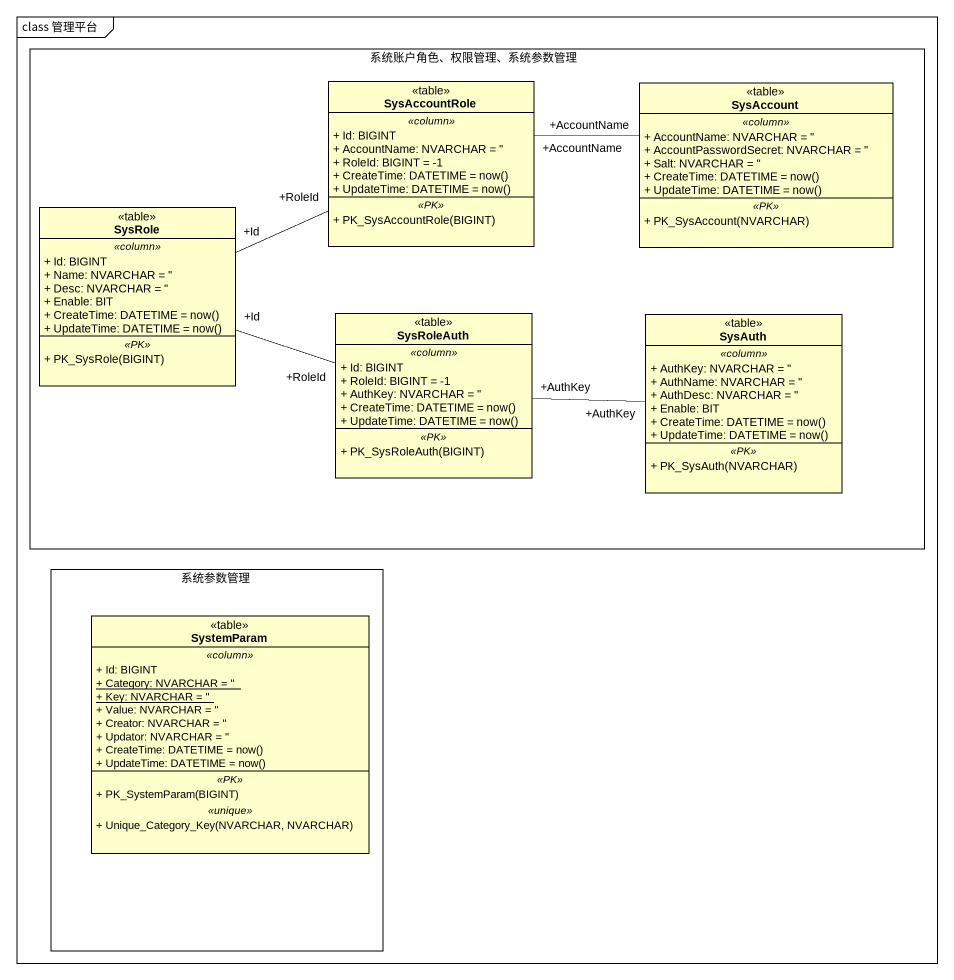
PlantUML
@startuml
mainframe class 管理平台
hide circle
hide empty members
skinparam classAttributeIconSize 0
rectangle "系统账户角色、权限管理、系统参数管理" as 系统账户角色_权限管理_系统参数管理 {
  class SysAccountRole <<table>> {
    .. <<column>> ..
    + Id: BIGINT
    + AccountName: NVARCHAR = ''
    + RoleId: BIGINT = -1
    {field} + CreateTime: DATETIME = now()
    {field} + UpdateTime: DATETIME = now()
    .. <<PK>> ..
    + PK_SysAccountRole(BIGINT)
  }
  class SysAccount <<table>> {
    .. <<column>> ..
    + AccountName: NVARCHAR = ''
    + AccountPasswordSecret: NVARCHAR = ''
    + Salt: NVARCHAR = ''
    {field} + CreateTime: DATETIME = now()
    {field} + UpdateTime: DATETIME = now()
    .. <<PK>> ..
    + PK_SysAccount(NVARCHAR)
  }
  class SysRole <<table>> {
    .. <<column>> ..
    + Id: BIGINT
    + Name: NVARCHAR = ''
    + Desc: NVARCHAR = ''
    + Enable: BIT
    {field} + CreateTime: DATETIME = now()
    {field} + UpdateTime: DATETIME = now()
    .. <<PK>> ..
    + PK_SysRole(BIGINT)
  }
  class SysRoleAuth <<table>> {
    .. <<column>> ..
    + Id: BIGINT
    + RoleId: BIGINT = -1
    + AuthKey: NVARCHAR = ''
    {field} + CreateTime: DATETIME = now()
    {field} + UpdateTime: DATETIME = now()
    .. <<PK>> ..
    + PK_SysRoleAuth(BIGINT)
  }
  class SysAuth <<table>> {
    .. <<column>> ..
    + AuthKey: NVARCHAR = ''
    + AuthName: NVARCHAR = ''
    + AuthDesc: NVARCHAR = ''
    + Enable: BIT
    {field} + CreateTime: DATETIME = now()
    {field} + UpdateTime: DATETIME = now()
    .. <<PK>> ..
    + PK_SysAuth(NVARCHAR)
  }
}
rectangle 系统参数管理 {
  class SystemParam <<table>> {
    .. <<column>> ..
    + Id: BIGINT
    {static} + Category: NVARCHAR = ''
    {static} + Key: NVARCHAR = ''
    + Value: NVARCHAR = ''
    + Creator: NVARCHAR = ''
    + Updator: NVARCHAR = ''
    {field} + CreateTime: DATETIME = now()
    {field} + UpdateTime: DATETIME = now()
    .. <<PK>> ..
    + PK_SystemParam(BIGINT)
    .. <<unique>> ..
    + Unique_Category_Key(NVARCHAR, NVARCHAR)
  }
}
SysAccount "+AccountName" -left- "+AccountName" SysAccountRole
SysRole "+Id" -right- "+RoleId" SysAccountRole
SysRole "+Id" -right- "+RoleId" SysRoleAuth
SysRoleAuth "+AuthKey" -right- "+AuthKey" SysAuth
@enduml
